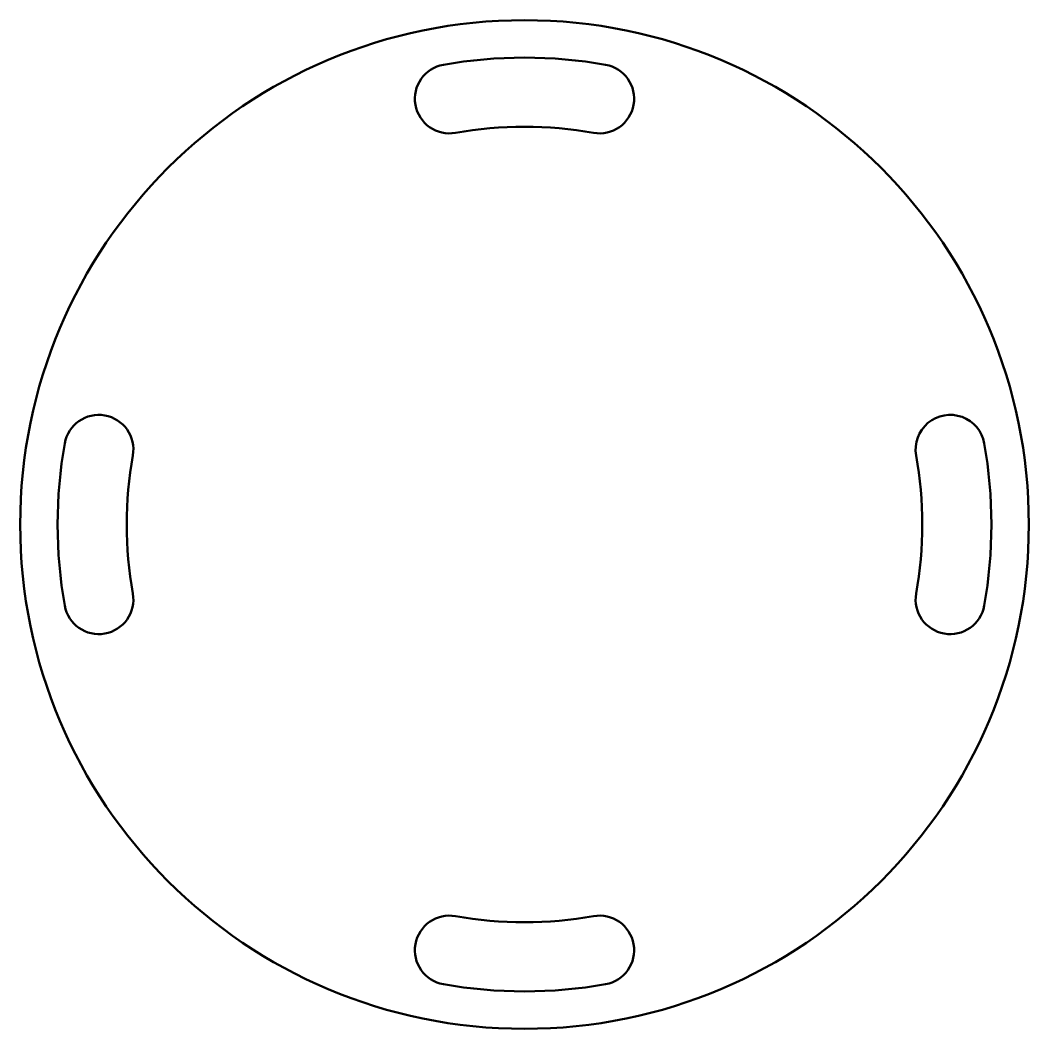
# Model space of a CAD drawing. Header units: millimetres. Extents: x 0 to 175, y 0 to 175.
import ezdxf

# ---------------------------------------------------------------- set-up
doc = ezdxf.new("R2010")
doc.units = ezdxf.units.MM
doc.layers.add('IV_INTERIOR_PROFILES', color=7, linetype='Continuous', lineweight=50)
doc.layers.add('IV_OUTER_PROFILE', color=7, linetype='Continuous', lineweight=50)

msp = doc.modelspace()

# ---------------------------------------------------------------- linework, layer by layer
at = {"layer": 'IV_INTERIOR_PROFILES'}
for centre, radius, start, end in [((87.5, 87.5), 81, 80, 100), ((74.48, 161.36), 6, 100, 280), ((100.52, 161.36), 6, 260, 80), ((87.5, 87.5), 69, 80, 100), ((13.64, 100.52), 6, 350, 170), ((161.36, 100.52), 6, 10, 190), ((87.5, 87.5), 81, 170, 190), ((87.5, 87.5), 81, 350, 10), ((87.5, 87.5), 69, 170, 190), ((87.5, 87.5), 69, 350, 10), ((13.64, 74.48), 6, 190, 10), ((161.36, 74.48), 6, 170, 350), ((74.48, 13.64), 6, 80, 260), ((87.5, 87.5), 69, 260, 280), ((100.52, 13.64), 6, 280, 100), ((87.5, 87.5), 81, 260, 280)]:
    msp.add_arc(centre, radius, start, end, dxfattribs=at)
at = {"layer": 'IV_OUTER_PROFILE'}
msp.add_circle((87.5, 87.5), 87.5, dxfattribs=at)

doc.saveas('drawing.dxf')
